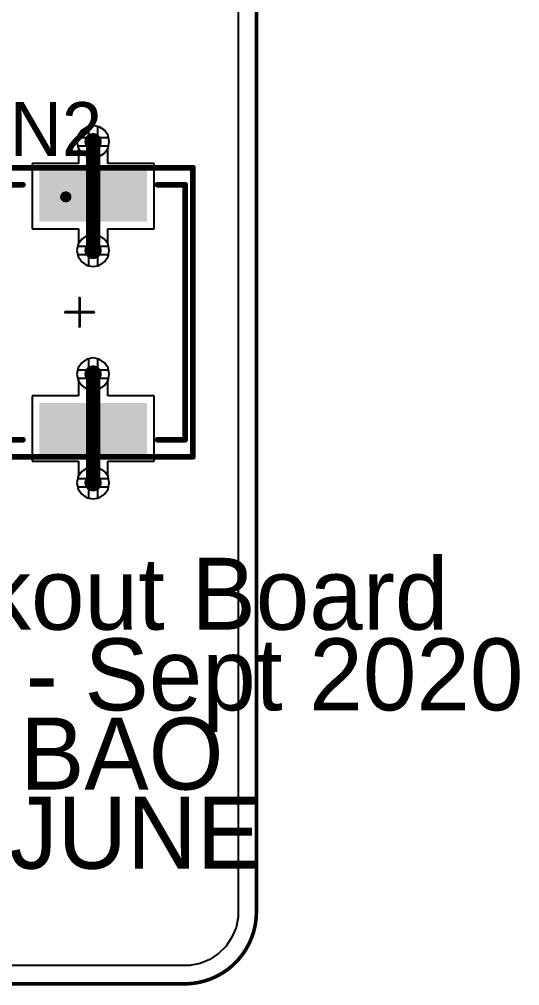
# Model space of a CAD drawing. Header units: millimetres. Extents: x 0 to 3.1, y 0 to 2.57.
# Drawn here: x 2.405 to 3.1, y -0.003 to 1.34 of the extents above; entities that cross this region are included whole.
import ezdxf

# ---------------------------------------------------------------- set-up
doc = ezdxf.new("R2010")
doc.units = ezdxf.units.MM
doc.header["$MEASUREMENT"] = 0
for name, color, linetype in [('BottomLayer', 5, 'Continuous'), ('Mechanical12', 56, 'Continuous'), ('Mechanical15', 56, 'Continuous'), ('Mechanical2', 216, 'Continuous'), ('MultiLayer', 9, 'Continuous'), ('TopLayer', 1, 'Continuous'), ('TopOverlay', 2, 'Continuous'), ('TopPaste', 8, 'Continuous'), ('TopSolder', 216, 'Continuous'), ('ViaHoleLayer', 16, 'Continuous')]:
    doc.layers.add(name, color=color, linetype=linetype)

# ---------------------------------------------------------------- blocks, each defined once
blk = doc.blocks.new('MOLEX_5025850370_34')
at = {"layer": 'Mechanical12', "const_width": 0.00591}
blk.add_lwpolyline([(-0.1772, -0.1467), (0.1772, -0.1467)], dxfattribs=at)
at = {"layer": 'Mechanical12', "const_width": 0.00295}
for points in [[(-0.1786, -0.1467, 1), (-0.1757, -0.1467, 1)], [(0.1757, -0.1467, 1), (0.1786, -0.1467, 1)]]:
    blk.add_lwpolyline(points, format="xyb", close=True, dxfattribs=at)
at = {"layer": 'Mechanical15'}
for points, const_width in [([(-0.2008, 0.2362), (-0.2008, -0.1506)], 0.00787), ([(-0.2008, 0.2362), (0.2008, 0.2362)], 0.00787), ([(-0.2008, 0.2274), (-0.2008, -0.1575)], 0.00787), ([(0.2008, 0.2362), (0.2008, -0.1506)], 0.00787), ([(0.2008, 0.2274), (0.2008, -0.1575)], 0.00787), ([(0, 0.0197), (0, -0.0197)], 0.00394), ([(-0.0197, 0), (0.0197, 0)], 0.00394), ([(-0.2008, -0.1575), (0.2008, -0.1575)], 0.00787)]:
    blk.add_lwpolyline(points, dxfattribs=dict(at, const_width=const_width))
for points, const_width in [([(-0.2028, 0.2362, 1), (-0.1988, 0.2362, 1)], 0.00394), ([(-0.2028, 0.2362, 1), (-0.1988, 0.2362, 1)], 0.00394), ([(-0.2028, 0.2274, 1), (-0.1988, 0.2274, 1)], 0.00394), ([(0.1988, 0.2362, 1), (0.2028, 0.2362, 1)], 0.00394), ([(0.1988, 0.2362, 1), (0.2028, 0.2362, 1)], 0.00394), ([(0.1988, 0.2274, 1), (0.2028, 0.2274, 1)], 0.00394), ([(-0.001, 0.0197, 1), (0.001, 0.0197, 1)], 0.00197), ([(-0.0207, 0, 1), (-0.0187, 0, 1)], 0.00197), ([(0.0187, 0, 1), (0.0207, 0, 1)], 0.00197), ([(-0.001, -0.0197, 1), (0.001, -0.0197, 1)], 0.00197), ([(-0.2028, -0.1506, 1), (-0.1988, -0.1506, 1)], 0.00394), ([(0.1988, -0.1506, 1), (0.2028, -0.1506, 1)], 0.00394), ([(-0.2028, -0.1575, 1), (-0.1988, -0.1575, 1)], 0.00394), ([(-0.2028, -0.1575, 1), (-0.1988, -0.1575, 1)], 0.00394), ([(0.1988, -0.1575, 1), (0.2028, -0.1575, 1)], 0.00394), ([(0.1988, -0.1575, 1), (0.2028, -0.1575, 1)], 0.00394)]:
    blk.add_lwpolyline(points, format="xyb", close=True, dxfattribs=dict(at, const_width=const_width))
at = {"layer": 'TopLayer'}
for points in [[(-0.0748, 0.1093), (-0.0433, 0.1093), (-0.0748, 0.2234), (-0.0433, 0.2234)], [(-0.0157, 0.1093), (0.0157, 0.1093), (-0.0157, 0.2234), (0.0157, 0.2234)], [(0.0433, 0.1093), (0.0748, 0.1093), (0.0433, 0.2234), (0.0748, 0.2234)], [(-0.1969, -0.0935), (-0.126, -0.0935), (-0.1969, 0.0561), (-0.126, 0.0561)], [(0.126, -0.0935), (0.1969, -0.0935), (0.126, 0.0561), (0.1969, 0.0561)]]:
    blk.add_solid(points, dxfattribs=at)
at = {"layer": 'TopOverlay'}
for points, const_width in [([(-0.0981, 0.211, 1), (-0.1079, 0.211, 1)], 0.00984), ([(-0.1104, 0.211, 1), (-0.1055, 0.211, 1)], 0.00492), ([(-0.1005, 0.211, 1), (-0.0956, 0.211, 1)], 0.00492), ([(-0.1791, 0.1467, 1), (-0.1752, 0.1467, 1)], 0.00394), ([(-0.1791, 0.1467, 1), (-0.1752, 0.1467, 1)], 0.00394), ([(-0.0915, 0.1467, 1), (-0.0876, 0.1467, 1)], 0.00394), ([(0.0876, 0.1467, 1), (0.0915, 0.1467, 1)], 0.00394), ([(0.1752, 0.1467, 1), (0.1791, 0.1467, 1)], 0.00394), ([(0.1752, 0.1467, 1), (0.1791, 0.1467, 1)], 0.00394), ([(-0.1791, 0.0787, 1), (-0.1752, 0.0787, 1)], 0.00394), ([(0.1752, 0.0787, 1), (0.1791, 0.0787, 1)], 0.00394), ([(-0.1791, -0.1083, 1), (-0.1752, -0.1083, 1)], 0.00394), ([(0.1752, -0.1083, 1), (0.1791, -0.1083, 1)], 0.00394), ([(-0.1791, -0.1467, 1), (-0.1752, -0.1467, 1)], 0.00394), ([(-0.1791, -0.1467, 1), (-0.1752, -0.1467, 1)], 0.00394), ([(0.1752, -0.1467, 1), (0.1791, -0.1467, 1)], 0.00394), ([(0.1752, -0.1467, 1), (0.1791, -0.1467, 1)], 0.00394)]:
    blk.add_lwpolyline(points, format="xyb", close=True, dxfattribs=dict(at, const_width=const_width))
at = {"layer": 'TopOverlay', "const_width": 0.00787}
for points in [[(-0.1772, 0.1467), (-0.1772, 0.0787)], [(-0.1772, 0.1467), (-0.0896, 0.1467)], [(0.0896, 0.1467), (0.1772, 0.1467)], [(0.1772, 0.1467), (0.1772, 0.0787)], [(-0.1772, -0.1083), (-0.1772, -0.1467)], [(0.1772, -0.1083), (0.1772, -0.1467)], [(-0.1772, -0.1467), (0.1772, -0.1467)]]:
    blk.add_lwpolyline(points, dxfattribs=at)
at = {"layer": 'TopPaste'}
for points in [[(-0.0748, 0.1093), (-0.0433, 0.1093), (-0.0748, 0.2234), (-0.0433, 0.2234)], [(-0.0157, 0.1093), (0.0157, 0.1093), (-0.0157, 0.2234), (0.0157, 0.2234)], [(0.0433, 0.1093), (0.0748, 0.1093), (0.0433, 0.2234), (0.0748, 0.2234)], [(-0.1969, -0.0935), (-0.126, -0.0935), (-0.1969, 0.0561), (-0.126, 0.0561)], [(0.126, -0.0935), (0.1969, -0.0935), (0.126, 0.0561), (0.1969, 0.0561)]]:
    blk.add_solid(points, dxfattribs=at)
at = {"layer": 'TopSolder'}
for points in [[(-0.0748, 0.1093), (-0.0433, 0.1093), (-0.0748, 0.2234), (-0.0433, 0.2234)], [(-0.0157, 0.1093), (0.0157, 0.1093), (-0.0157, 0.2234), (0.0157, 0.2234)], [(0.0433, 0.1093), (0.0748, 0.1093), (0.0433, 0.2234), (0.0748, 0.2234)], [(-0.1969, -0.0935), (-0.126, -0.0935), (-0.1969, 0.0561), (-0.126, 0.0561)], [(0.126, -0.0935), (0.1969, -0.0935), (0.126, 0.0561), (0.1969, 0.0561)]]:
    blk.add_solid(points, dxfattribs=at)

msp = doc.modelspace()

# ---------------------------------------------------------------- linework, layer by layer
at = {"layer": 'BottomLayer'}
for p, q in [((2.7085, 2.47), (2.7085, 0.1)), ((2.4912, 1.1859), (2.4863, 1.1786)), ((2.4985, 1.1907), (2.4912, 1.1859)), ((2.501, 1.1912), (2.4985, 1.1907)), ((2.501, 1.176), (2.501, 1.1912)), ((2.5156, 1.1907), (2.513, 1.1912)), ((2.513, 1.1912), (2.513, 1.176)), ((2.5229, 1.1859), (2.5156, 1.1907)), ((2.5278, 1.1786), (2.5229, 1.1859)), ((2.4863, 1.1786), (2.4858, 1.176)), ((2.4858, 1.176), (2.501, 1.176)), ((2.513, 1.176), (2.5283, 1.176)), ((2.5283, 1.176), (2.5278, 1.1786)), ((2.501, 1.164), (2.4858, 1.164)), ((2.4858, 1.164), (2.4863, 1.1614)), ((2.4863, 1.1614), (2.4912, 1.1541)), ((2.501, 1.1488), (2.501, 1.164)), ((2.5283, 1.164), (2.513, 1.164)), ((2.513, 1.164), (2.513, 1.1488)), ((2.5229, 1.1541), (2.5278, 1.1614)), ((2.5278, 1.1614), (2.5283, 1.164)), ((2.4912, 1.1541), (2.4985, 1.1493)), ((2.4985, 1.1493), (2.501, 1.1488)), ((2.513, 1.1488), (2.5156, 1.1493)), ((2.5156, 1.1493), (2.5229, 1.1541)), ((2.4912, 1.0348), (2.4863, 1.0275)), ((2.4985, 1.0397), (2.4912, 1.0348)), ((2.501, 1.0402), (2.4985, 1.0397)), ((2.501, 1.0249), (2.501, 1.0402)), ((2.5156, 1.0397), (2.513, 1.0402)), ((2.513, 1.0402), (2.513, 1.0249)), ((2.5229, 1.0348), (2.5156, 1.0397)), ((2.5278, 1.0275), (2.5229, 1.0348)), ((2.4863, 1.0275), (2.4858, 1.0249)), ((2.4858, 1.0249), (2.501, 1.0249)), ((2.513, 1.0249), (2.5283, 1.0249)), ((2.5283, 1.0249), (2.5278, 1.0275)), ((2.501, 1.0129), (2.4858, 1.0129)), ((2.4858, 1.0129), (2.4863, 1.0104)), ((2.4863, 1.0104), (2.4912, 1.0031)), ((2.501, 0.9977), (2.501, 1.0129)), ((2.5283, 1.0129), (2.513, 1.0129)), ((2.513, 1.0129), (2.513, 0.9977)), ((2.5229, 1.0031), (2.5278, 1.0104)), ((2.5278, 1.0104), (2.5283, 1.0129)), ((2.4912, 1.0031), (2.4985, 0.9982)), ((2.4985, 0.9982), (2.501, 0.9977)), ((2.513, 0.9977), (2.5156, 0.9982)), ((2.5156, 0.9982), (2.5229, 1.0031)), ((2.4912, 0.863), (2.4863, 0.8557)), ((2.4985, 0.8679), (2.4912, 0.863)), ((2.501, 0.8684), (2.4985, 0.8679)), ((2.501, 0.8532), (2.501, 0.8684)), ((2.5156, 0.8679), (2.513, 0.8684)), ((2.513, 0.8684), (2.513, 0.8532)), ((2.5229, 0.863), (2.5156, 0.8679)), ((2.5278, 0.8557), (2.5229, 0.863)), ((2.4863, 0.8557), (2.4858, 0.8532)), ((2.4858, 0.8532), (2.501, 0.8532)), ((2.513, 0.8532), (2.5283, 0.8532)), ((2.5283, 0.8532), (2.5278, 0.8557)), ((2.501, 0.8412), (2.4858, 0.8412)), ((2.4858, 0.8412), (2.4863, 0.8386)), ((2.4863, 0.8386), (2.4912, 0.8313)), ((2.501, 0.8259), (2.501, 0.8412)), ((2.5283, 0.8412), (2.513, 0.8412)), ((2.513, 0.8412), (2.513, 0.8259)), ((2.5229, 0.8313), (2.5278, 0.8386)), ((2.5278, 0.8386), (2.5283, 0.8412)), ((2.4912, 0.8313), (2.4985, 0.8264)), ((2.4985, 0.8264), (2.501, 0.8259)), ((2.513, 0.8259), (2.5156, 0.8264)), ((2.5156, 0.8264), (2.5229, 0.8313)), ((2.4912, 0.712), (2.4863, 0.7047)), ((2.4985, 0.7168), (2.4912, 0.712)), ((2.501, 0.7173), (2.4985, 0.7168)), ((2.501, 0.7021), (2.501, 0.7173)), ((2.5156, 0.7168), (2.513, 0.7173)), ((2.513, 0.7173), (2.513, 0.7021)), ((2.5229, 0.712), (2.5156, 0.7168)), ((2.5278, 0.7047), (2.5229, 0.712)), ((2.4863, 0.7047), (2.4858, 0.7021)), ((2.4858, 0.7021), (2.501, 0.7021)), ((2.513, 0.7021), (2.5283, 0.7021)), ((2.5283, 0.7021), (2.5278, 0.7047)), ((2.501, 0.6901), (2.4858, 0.6901)), ((2.4858, 0.6901), (2.4863, 0.6875)), ((2.4863, 0.6875), (2.4912, 0.6802)), ((2.501, 0.6749), (2.501, 0.6901)), ((2.5283, 0.6901), (2.513, 0.6901)), ((2.513, 0.6901), (2.513, 0.6749)), ((2.5229, 0.6802), (2.5278, 0.6875)), ((2.5278, 0.6875), (2.5283, 0.6901)), ((2.4912, 0.6802), (2.4985, 0.6754)), ((2.4985, 0.6754), (2.501, 0.6749)), ((2.513, 0.6749), (2.5156, 0.6754)), ((2.5156, 0.6754), (2.5229, 0.6802)), ((2.7085, 0.1), (2.7085, 0.0927)), ((2.7085, 0.0927), (2.7056, 0.0783)), ((2.7056, 0.0783), (2.7, 0.0647)), ((2.7, 0.0647), (2.6919, 0.0525)), ((2.6815, 0.0421), (2.6693, 0.034)), ((2.6919, 0.0525), (2.6815, 0.0421)), ((2.6557, 0.0284), (2.6413, 0.0255)), ((2.6693, 0.034), (2.6557, 0.0284)), ((2.6413, 0.0255), (0.0927, 0.0255))]:
    msp.add_line(p, q, dxfattribs=at)
at = {"layer": 'BottomLayer', "const_width": 0.012}
for points in [[(2.501, 1.17, 1), (2.513, 1.17, 1)], [(2.501, 1.0189, 1), (2.513, 1.0189, 1)], [(2.501, 0.8472, 1), (2.513, 0.8472, 1)], [(2.501, 0.6961, 1), (2.513, 0.6961, 1)]]:
    msp.add_lwpolyline(points, format="xyb", close=True, dxfattribs=at)
at = {"layer": 'Mechanical2', "const_width": 0.005}
for points in [[(2.734, 0.1), (2.734, 2.47)], [(0.1, 0), (2.634, 0)]]:
    msp.add_lwpolyline(points, dxfattribs=at)
msp.add_lwpolyline([(2.734, 0.1, -0.414214), (2.634, 0)], format="xyb", dxfattribs=at)
at = {"layer": 'Mechanical2', "const_width": 0.0025}
for points in [[(2.7327, 0.1, 1), (2.7353, 0.1, 1)], [(2.7327, 0.1, 1), (2.7353, 0.1, 1)], [(2.6328, 0, 1), (2.6353, 0, 1)], [(2.6328, 0, 1), (2.6353, 0, 1)]]:
    msp.add_lwpolyline(points, format="xyb", close=True, dxfattribs=at)
at = {"layer": 'MultiLayer', "const_width": 0.012}
for points in [[(2.501, 1.17, 1), (2.513, 1.17, 1)], [(2.501, 1.0189, 1), (2.513, 1.0189, 1)], [(2.501, 0.8472, 1), (2.513, 0.8472, 1)], [(2.501, 0.6961, 1), (2.513, 0.6961, 1)]]:
    msp.add_lwpolyline(points, format="xyb", close=True, dxfattribs=at)
at = {"layer": 'TopLayer'}
for p, q in [((2.7085, 2.47), (2.7085, 0.1)), ((2.4912, 1.1859), (2.4863, 1.1786)), ((2.4985, 1.1907), (2.4912, 1.1859)), ((2.507, 1.1924), (2.4985, 1.1907)), ((2.5156, 1.1907), (2.507, 1.1924)), ((2.5229, 1.1859), (2.5156, 1.1907)), ((2.5278, 1.1786), (2.5229, 1.1859)), ((2.4863, 1.1786), (2.4846, 1.17)), ((2.4846, 1.17), (2.4863, 1.1614)), ((2.5295, 1.17), (2.5278, 1.1786)), ((2.5278, 1.1614), (2.5295, 1.17)), ((2.4863, 1.1614), (2.4866, 1.1609)), ((2.4866, 1.1609), (2.4866, 1.1399)), ((2.5274, 1.1609), (2.5278, 1.1614)), ((2.5274, 1.1399), (2.5274, 1.1609)), ((2.4866, 1.1399), (2.4222, 1.1399)), ((2.4222, 1.1399), (2.4222, 1.049)), ((2.5918, 1.1399), (2.5274, 1.1399)), ((2.5918, 1.049), (2.5918, 1.1399)), ((2.4222, 1.049), (2.4866, 1.049)), ((2.4866, 1.049), (2.4866, 1.028)), ((2.5274, 1.028), (2.5274, 1.049)), ((2.5274, 1.049), (2.5918, 1.049)), ((2.4863, 1.0275), (2.4846, 1.0189)), ((2.4866, 1.028), (2.4863, 1.0275)), ((2.5278, 1.0275), (2.5274, 1.028)), ((2.5295, 1.0189), (2.5278, 1.0275)), ((2.4846, 1.0189), (2.4863, 1.0104)), ((2.4863, 1.0104), (2.4912, 1.0031)), ((2.5229, 1.0031), (2.5278, 1.0104)), ((2.5278, 1.0104), (2.5295, 1.0189)), ((2.4912, 1.0031), (2.4985, 0.9982)), ((2.4985, 0.9982), (2.507, 0.9965)), ((2.507, 0.9965), (2.5156, 0.9982)), ((2.5156, 0.9982), (2.5229, 1.0031)), ((2.4912, 0.863), (2.4863, 0.8557)), ((2.4985, 0.8679), (2.4912, 0.863)), ((2.507, 0.8696), (2.4985, 0.8679)), ((2.5156, 0.8679), (2.507, 0.8696)), ((2.5229, 0.863), (2.5156, 0.8679)), ((2.5278, 0.8557), (2.5229, 0.863)), ((2.4863, 0.8557), (2.4846, 0.8472)), ((2.4846, 0.8472), (2.4863, 0.8386)), ((2.5295, 0.8472), (2.5278, 0.8557)), ((2.5278, 0.8386), (2.5295, 0.8472)), ((2.4863, 0.8386), (2.4866, 0.8381)), ((2.4866, 0.8381), (2.4866, 0.8171)), ((2.5274, 0.8381), (2.5278, 0.8386)), ((2.5274, 0.8171), (2.5274, 0.8381)), ((2.4866, 0.8171), (2.4222, 0.8171)), ((2.4222, 0.8171), (2.4222, 0.7262)), ((2.5918, 0.8171), (2.5274, 0.8171)), ((2.5918, 0.7262), (2.5918, 0.8171)), ((2.4222, 0.7262), (2.4866, 0.7262)), ((2.4866, 0.7262), (2.4866, 0.7052)), ((2.5274, 0.7052), (2.5274, 0.7262)), ((2.5274, 0.7262), (2.5918, 0.7262)), ((2.4863, 0.7047), (2.4846, 0.6961)), ((2.4866, 0.7052), (2.4863, 0.7047)), ((2.5278, 0.7047), (2.5274, 0.7052)), ((2.5295, 0.6961), (2.5278, 0.7047)), ((2.4846, 0.6961), (2.4863, 0.6875)), ((2.4863, 0.6875), (2.4912, 0.6802)), ((2.5229, 0.6802), (2.5278, 0.6875)), ((2.5278, 0.6875), (2.5295, 0.6961)), ((2.4912, 0.6802), (2.4985, 0.6754)), ((2.4985, 0.6754), (2.507, 0.6737)), ((2.507, 0.6737), (2.5156, 0.6754)), ((2.5156, 0.6754), (2.5229, 0.6802)), ((2.7085, 0.1), (2.7085, 0.0927)), ((2.7085, 0.0927), (2.7056, 0.0783)), ((2.7056, 0.0783), (2.7, 0.0647)), ((2.7, 0.0647), (2.6919, 0.0525)), ((2.6815, 0.0421), (2.6693, 0.034)), ((2.6919, 0.0525), (2.6815, 0.0421)), ((2.6557, 0.0284), (2.6413, 0.0255)), ((2.6693, 0.034), (2.6557, 0.0284)), ((2.6413, 0.0255), (0.0927, 0.0255))]:
    msp.add_line(p, q, dxfattribs=at)
for points, const_width in [([(2.501, 1.17, 1), (2.513, 1.17, 1)], 0.012), ([(2.502, 1.17, 1), (2.512, 1.17, 1)], 0.01), ([(2.465, 1.0934, 1), (2.4725, 1.0934, 1)], 0.0075), ([(2.4658, 1.0934, 1), (2.4733, 1.0934, 1)], 0.0075), ([(2.502, 1.0945, 1), (2.512, 1.0945, 1)], 0.01), ([(2.502, 1.0945, 1), (2.512, 1.0945, 1)], 0.01), ([(2.501, 1.0189, 1), (2.513, 1.0189, 1)], 0.012), ([(2.502, 1.0189, 1), (2.512, 1.0189, 1)], 0.01), ([(2.501, 0.8472, 1), (2.513, 0.8472, 1)], 0.012), ([(2.502, 0.8472, 1), (2.512, 0.8472, 1)], 0.01), ([(2.502, 0.7716, 1), (2.512, 0.7716, 1)], 0.01), ([(2.502, 0.7716, 1), (2.512, 0.7716, 1)], 0.01), ([(2.501, 0.6961, 1), (2.513, 0.6961, 1)], 0.012), ([(2.502, 0.6961, 1), (2.512, 0.6961, 1)], 0.01)]:
    msp.add_lwpolyline(points, format="xyb", close=True, dxfattribs=dict(at, const_width=const_width))
for points, const_width in [([(2.507, 1.0945), (2.507, 1.17)], 0.02), ([(2.4687, 1.0934), (2.4696, 1.0934)], 0.015), ([(2.507, 1.0189), (2.507, 1.0945)], 0.02), ([(2.507, 0.7716), (2.507, 0.8472)], 0.02), ([(2.507, 0.6961), (2.507, 0.7716)], 0.02)]:
    msp.add_lwpolyline(points, dxfattribs=dict(at, const_width=const_width))
at = {"layer": 'ViaHoleLayer', "const_width": 0.006}
for points in [[(2.504, 1.17, 1), (2.51, 1.17, 1)], [(2.504, 1.0189, 1), (2.51, 1.0189, 1)], [(2.504, 0.8472, 1), (2.51, 0.8472, 1)], [(2.504, 0.6961, 1), (2.51, 0.6961, 1)]]:
    msp.add_lwpolyline(points, format="xyb", close=True, dxfattribs=at)

# ---------------------------------------------------------------- block references
at = {"rotation": 90}
msp.add_blockref('MOLEX_5025850370_34', (2.4883, 0.9331), dxfattribs=at)

# ---------------------------------------------------------------- texts
at = {"layer": 'TopOverlay'}
for s, height, p in [('CAN2', 0.075, (2.252, 1.15)), ('CAN Breakout Board', 0.1, (1.752, 0.492)), ('Revision 2 - Sept 2020', 0.1, (1.752, 0.38)), ('QINYANG BAO', 0.1, (1.752, 0.27)), ('CHRIS ARJUNE', 0.1, (1.752, 0.16))]:
    msp.add_text(s, height=height, dxfattribs=at).set_placement(p)

doc.saveas('drawing.dxf')
